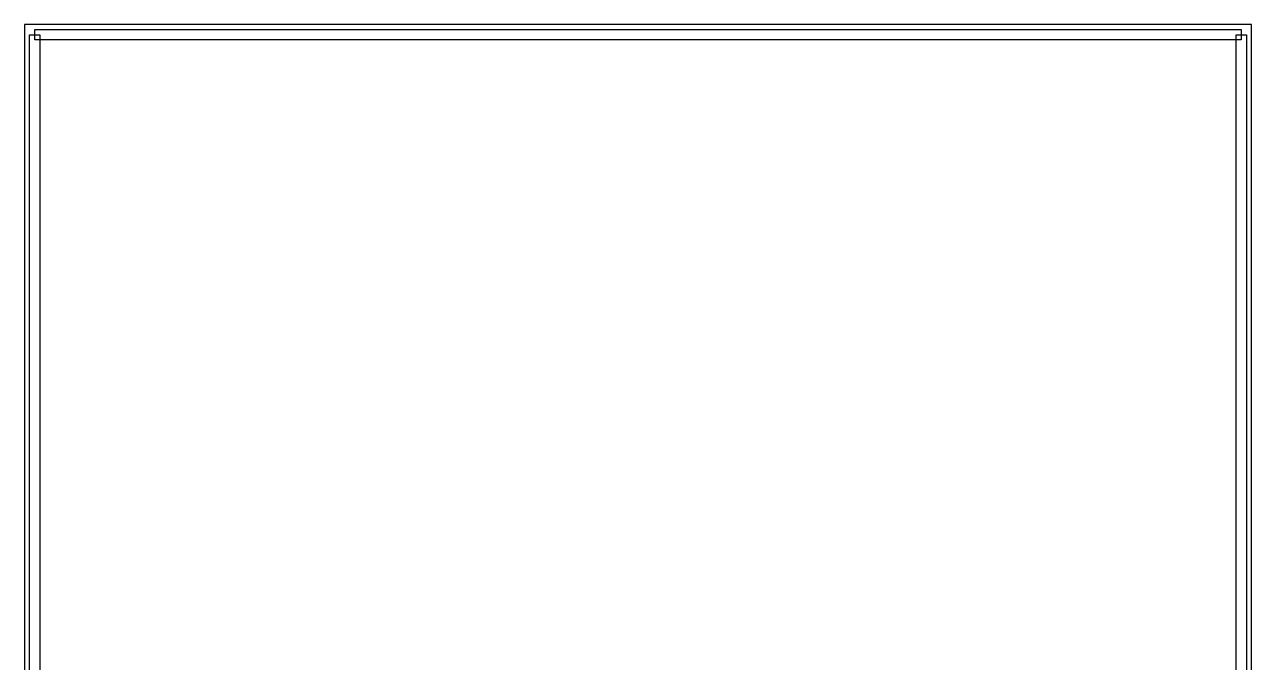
# Model space of a CAD drawing. Header units: metres. Extents: x 0 to 360, y -12 to 495.
# Drawn here: x 0 to 360, y 307.8 to 495 of the extents above; entities that cross this region are included whole.
import ezdxf

# ---------------------------------------------------------------- set-up
doc = ezdxf.new("R2010")
doc.units = ezdxf.units.M
for name, color, linetype in [('ASSUMED_BOUNDARY', 7, 'CONTINUOUS'), ('OUTDOOR_30_ACRES', 7, 'CONTINUOUS'), ('SITE_WALKS', 7, 'CONTINUOUS')]:
    doc.layers.add(name, color=color, linetype=linetype)

msp = doc.modelspace()

# ---------------------------------------------------------------- linework, layer by layer
at = {"layer": 'ASSUMED_BOUNDARY'}
msp.add_lwpolyline([(0, 0), (360, 0), (360, 495), (0, 495)], close=True, dxfattribs=at)
at = {"layer": 'OUTDOOR_30_ACRES'}
msp.add_lwpolyline([(0, 157.761965), (360, 157.761965), (360, 495), (0, 495)], close=True, dxfattribs=at)
at = {"layer": 'SITE_WALKS'}
for points in [[(3, 493.5), (357, 493.5), (357, 490.5), (3, 490.5)], [(1.5, 160.761965), (1.5, 492), (4.5, 492), (4.5, 160.761965)], [(358.5, 492), (358.5, 160.761965), (355.5, 160.761965), (355.5, 492)]]:
    msp.add_lwpolyline(points, close=True, dxfattribs=at)

doc.saveas('drawing.dxf')
